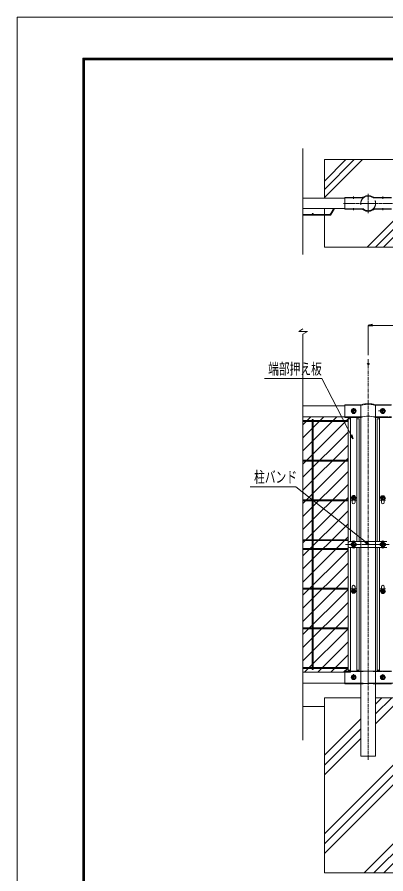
# Model space of a CAD drawing. Units: millimetres, scale not verified. Extents: x -3338 to 3345, y -2362 to 2363.
# Drawn here: x -3338 to -2075, y -572 to 2363 of the extents above; entities that cross this region are included whole.
import ezdxf
from ezdxf.enums import TextEntityAlignment as Align

# ---------------------------------------------------------------- set-up
doc = ezdxf.new("R2010")
doc.units = ezdxf.units.MM
doc.header["$LTSCALE"] = 10
doc.header["$PDMODE"] = 32
doc.header["$PDSIZE"] = 5
for name, pattern in [('DASHED', [7.5, 6, -1.5]), ('USER1', [2, 1.25, -0.25, 0.25, -0.25]), ('USER2', [0.375, 0.25, -0.125]), ('USER3', [1.125, 0.75, -0.125, 0.125, -0.125])]:
    doc.linetypes.add(name, pattern=pattern)
for name, color, linetype, lineweight in [('0-0_寸法', 7, 'Continuous', 13), ('0-1_基礎', 7, 'Continuous', 13), ('0-2_柱', 7, 'Continuous', 13), ('0-4_胴縁', 7, 'Continuous', 13), ('0-5_継手', 7, 'Continuous', 13), ('0-6_0', 7, 'Continuous', 13), ('0-8_押え板', 6, 'Continuous', 13), ('0-A_バンド', 4, 'Continuous', 13), ('0-B_WM', 30, 'Continuous', 13), ('0-C_BN', 4, 'Continuous', 25), ('0-D_マット', 92, 'Continuous', 9)]:
    doc.layers.add(name, color=color, linetype=linetype, lineweight=lineweight)
doc.layers.add('0-7_DEFPOINTS', color=7, linetype='Continuous')
doc.styles.add('ＭＳ ゴシック', font='')
doc.styles.get('ＭＳ ゴシック').set_extended_font_data('MS Gothic')

# ---------------------------------------------------------------- blocks, each defined once
blk = doc.blocks.new('_Open')
at = {"layer": '0-6_0', "lineweight": 25}
blk.add_line((-10, 1.667), (0, 0), dxfattribs=at)
blk.add_lwpolyline([(-10, -1.667), (0, 0), (-10, 0)], dxfattribs=at)

msp = doc.modelspace()

# ---------------------------------------------------------------- linework, layer by layer
at = {"layer": '0-0_寸法'}
for p, q in [((-2372.64, 1286.17), (-2358.94, 1294.77)), ((-2135.13, 1204.81), (-2135.13, 1306.82)), ((-2120.13, 1306.82), (-150.13, 1306.82)), ((-2372.64, 1286.17), (-2343.42, 1286.17)), ((-2358.94, 1276.45), (-2343.42, 1286.17))]:
    msp.add_line(p, q, dxfattribs=at)
at = {"layer": '0-0_寸法', "linetype": 'USER1'}
msp.add_line((-2135.13, -181.45), (-2135.13, 1190.79), dxfattribs=at)
at = {"layer": '0-0_寸法'}
for points in [[(-2490.16, 1124.52), (-2294.35, 1124.52), (-2188.31, 919.85)], [(-2538.96, 753.97), (-2382.52, 753.97), (-2133.98, 557.61)]]:
    msp.add_lwpolyline(points, dxfattribs=at)
at = {"layer": '0-1_基礎'}
for p, q in [((-2285.13, 1800.96), (-2211.47, 1874.62)), ((-2285.13, 1772.68), (-2183.18, 1874.62)), ((-2285.13, 1744.39), (-2154.9, 1874.62)), ((-2138.99, 1574.62), (-2006.49, 1707.12)), ((-2110.71, 1574.62), (-1985.13, 1700.2)), ((-2082.42, 1574.62), (-1985.13, 1671.92)), ((-2285.13, 31.24), (-2285.13, -568.76)), ((-2160.53, 31.24), (-2285.13, 31.24)), ((-2285.13, 31.24), (-2285.13, -568.76)), ((-2160.53, 31.24), (-2285.13, 31.24)), ((-2160.53, 31.24), (-2225.13, 31.24)), ((-2045.13, 31.24), (-2109.73, 31.24)), ((-1985.13, 31.24), (-2109.73, 31.24)), ((-1985.13, 31.24), (-2109.73, 31.24)), ((-2109.73, -57.52), (-2020.97, 31.24)), ((-2109.73, -23.84), (-2054.64, 31.24)), ((-2109.73, 9.83), (-2088.32, 31.24)), ((-2285.13, 1.24), (-2358.94, 1.24)), ((-2285.13, -165.57), (-2160.53, -40.97)), ((-2285.13, -199.24), (-2160.53, -74.64)), ((-2285.13, -232.92), (-2160.53, -108.32)), ((-2285.13, -434.97), (-1985.13, -134.97)), ((-2285.13, -468.65), (-1985.13, -168.65)), ((-2285.13, -502.32), (-1985.13, -202.32)), ((-2149.5, -568.76), (-1985.13, -404.38)), ((-2115.83, -568.76), (-1985.13, -438.06)), ((-2082.15, -568.76), (-1985.13, -471.73)), ((-2045.13, -568.76), (-2225.13, -568.76))]:
    msp.add_line(p, q, dxfattribs=at)
for points in [[(-1985.13, 1742.12), (-1985.13, 1874.62), (-2285.13, 1874.62), (-2285.13, 1742.12)], [(-2285.13, 1707.12), (-2285.13, 1574.62), (-1985.13, 1574.62), (-1985.13, 1707.12)], [(-1985.13, 31.24), (-1985.13, -568.76), (-2285.13, -568.76)], [(-1985.13, 31.24), (-1985.13, -568.76), (-2285.13, -568.76)]]:
    msp.add_lwpolyline(points, dxfattribs=at)
at = {"layer": '0-2_柱'}
for p, q in [((-2160.53, 1031.24), (-2160.53, 566.25)), ((-2109.73, 1031.24), (-2109.73, 566.25)), ((-2160.53, 546.25), (-2160.53, -168.76)), ((-2109.73, 546.25), (-2109.73, -168.76)), ((-2109.73, -168.76), (-2160.53, -168.76))]:
    msp.add_line(p, q, dxfattribs=at)
at = {"layer": '0-4_胴縁'}
for p, q in [((-2358.94, 1912.64), (-2358.94, 1549.02)), ((-2215.13, 1742.12), (-2358.94, 1742.12)), ((-2217.63, 1742.12), (-2358.94, 1742.12)), ((-2215.13, 1707.12), (-2358.94, 1707.12)), ((-2217.63, 1707.12), (-2358.94, 1707.12)), ((-2358.94, 1276.45), (-2358.94, -113.83)), ((-2358.94, 1031.24), (-2215.13, 1031.24)), ((-2358.94, 993.24), (-2215.13, 993.24)), ((-2358.94, 119.24), (-2215.13, 119.24)), ((-2358.94, 81.24), (-2215.13, 81.24)), ((-2135.13, 81.24), (-135.13, 81.24))]:
    msp.add_line(p, q, dxfattribs=at)
at = {"layer": '0-5_継手', "linetype": 'USER2'}
for p, q in [((-2152.99, 1743.37), (-2215.13, 1743.37)), ((-2117.26, 1743.37), (-2055.13, 1743.37)), ((-2152.99, 1705.87), (-2215.13, 1705.87)), ((-2117.26, 1705.87), (-2055.13, 1705.87)), ((-2215.13, 1033.04), (-2159.02, 1033.04)), ((-2111.23, 1033.04), (-2055.13, 1033.04)), ((-2215.13, 993.24), (-2153.95, 993.24)), ((-2116.3, 993.24), (-2055.13, 993.24)), ((-2215.13, 121.04), (-2152.1, 121.04)), ((-2118.15, 121.04), (-2055.13, 121.04)), ((-2215.13, 81.24), (-2152.1, 81.24)), ((-2118.15, 81.24), (-2055.13, 81.24))]:
    msp.add_line(p, q, dxfattribs=at)
at = {"layer": '0-5_継手'}
for p, q in [((-2191.13, 1744.97), (-2191.13, 1743.37)), ((-2179.13, 1744.97), (-2179.13, 1743.37)), ((-2111.53, 1744.97), (-2055.13, 1744.97)), ((-2091.13, 1744.97), (-2091.13, 1743.37)), ((-2079.13, 1744.97), (-2079.13, 1743.37)), ((-2158.72, 1704.27), (-2215.13, 1704.27)), ((-2191.13, 1704.27), (-2191.13, 1705.87)), ((-2179.13, 1704.27), (-2179.13, 1705.87)), ((-2111.53, 1704.27), (-2055.13, 1704.27)), ((-2091.13, 1704.27), (-2091.13, 1705.87)), ((-2079.13, 1704.27), (-2079.13, 1705.87)), ((-2215.13, 1034.64), (-2159.55, 1034.64)), ((-2215.13, 1034.64), (-2215.13, 991.64)), ((-2110.7, 1034.64), (-2055.13, 1034.64)), ((-2215.13, 991.64), (-2159.29, 991.64)), ((-2110.96, 991.64), (-2055.13, 991.64)), ((-2215.13, 122.64), (-2153.7, 122.64)), ((-2215.13, 122.64), (-2215.13, 79.64)), ((-2152.34, 121.89), (-2117.91, 121.89)), ((-2116.55, 122.64), (-2055.13, 122.64)), ((-2215.13, 79.64), (-2153.7, 79.64)), ((-2152.34, 80.39), (-2117.91, 80.39)), ((-2116.55, 79.64), (-2055.13, 79.64))]:
    msp.add_line(p, q, dxfattribs=at)
at = {"layer": '0-5_継手', "linetype": 'USER3'}
for p, q in [((-2185.13, 1748.16), (-2185.13, 1739.83)), ((-2135.13, 1757.59), (-2135.13, 1691.65)), ((-2085.13, 1748.16), (-2085.13, 1739.83)), ((-2219.4, 1724.62), (-2051.32, 1724.62)), ((-2185.13, 1701.08), (-2185.13, 1709.4)), ((-2085.13, 1701.08), (-2085.13, 1709.4)), ((-2175.13, 1013.64), (-2195.13, 1013.64)), ((-2185.13, 1023.64), (-2185.13, 1003.64)), ((-2100.12, 1013.64), (-2075.13, 1013.64)), ((-2085.13, 1023.64), (-2085.13, 1003.64)), ((-2135.13, 124.7), (-2135.13, 77.31)), ((-2185.13, 111.64), (-2185.13, 91.64)), ((-2085.13, 111.64), (-2085.13, 91.64))]:
    msp.add_line(p, q, dxfattribs=at)
at = {"layer": '0-5_継手'}
msp.add_lwpolyline([(-2158.72, 1744.97), (-2215.13, 1744.97), (-2215.13, 1704.27)], dxfattribs=at)
at = {"layer": '0-5_継手', "linetype": 'DASHED'}
msp.add_circle((-2135.13, 1724.62), 25.4, dxfattribs=at)
at = {"layer": '0-5_継手'}
for centre in [(-2185.13, 1013.64), (-2085.13, 1013.64), (-2185.13, 101.64), (-2085.13, 101.64)]:
    msp.add_circle(centre, 6, dxfattribs=at)
for centre, radius, start, end in [((-2158.72, 1759.97), 15, 270, 303.71955), ((-2135.13, 1724.62), 27.5, 56.28045, 123.71955), ((-2111.53, 1759.97), 15, 236.28045, 270), ((-2158.72, 1689.27), 15, 56.28045, 90), ((-2111.53, 1689.27), 15, 90, 123.71955), ((-2135.13, 1724.62), 27.5, 236.28045, 303.71955), ((-2159.55, 1036.24), 1.6, 270, 288.5978), ((-2135.13, 963.64), 75, 71.4022, 108.5978), ((-2110.7, 1036.24), 1.6, 251.4022, 270), ((-2135.13, 920.64), 75, 71.4022, 108.5978), ((-2153.7, 121.04), 1.6, 0, 90), ((-2116.55, 121.04), 1.6, 90, 180), ((-2153.7, 81.24), 1.6, 270, 0), ((-2116.55, 81.24), 1.6, 180, 270)]:
    msp.add_arc(centre, radius, start, end, dxfattribs=at)
at = {"layer": '0-5_継手', "linetype": 'USER2'}
for centre, radius, start, end in [((-2135.13, 1724.62), 25.9, 46.38059, 133.61941), ((-2135.13, 1724.62), 25.9, 226.38059, 313.61941), ((-2135.13, 963.64), 73.4, 70.99745, 109.00255)]:
    msp.add_arc(centre, radius, start, end, dxfattribs=at)
at = {"layer": '0-6_0', "color": 3}
msp.add_lwpolyline([(-3337.87, 2362.56), (3344.63, 2362.56), (3344.63, -2362.44), (-3337.87, -2362.44)], close=True, dxfattribs=at)
at = {"layer": '0-6_0'}
for points in [[(-3112.87, 2221.94), (3119.63, 2221.94), (3119.63, -2221.81), (-3112.87, -2221.81)], [(-3111.47, 2220.53), (3118.22, 2220.53), (3118.22, -2220.41), (-3111.47, -2220.41)], [(-3110.06, 2219.12), (3116.81, 2219.12), (3116.81, -2219), (-3110.06, -2219)], [(-3108.66, 2217.72), (3115.41, 2217.72), (3115.41, -2217.59), (-3108.66, -2217.59)], [(-3107.25, 2216.31), (3114, 2216.31), (3114, -2216.19), (-3107.25, -2216.19)]]:
    msp.add_lwpolyline(points, close=True, dxfattribs=at)
at = {"layer": '0-7_DEFPOINTS'}
msp.add_point((-2135.13, 1174.81), dxfattribs=at)
at = {"layer": '0-8_押え板'}
for p, q in [((-2204.22, 986.24), (-2204.22, 126.25)), ((-2196.22, 986.24), (-2204.22, 986.24)), ((-2204.22, 986.24), (-2204.22, 126.25)), ((-2196.22, 986.24), (-2204.22, 986.24)), ((-2196.22, 993.24), (-2196.22, 566.25)), ((-2196.22, 993.24), (-2196.22, 566.25)), ((-2174.22, 993.24), (-2174.22, 566.25)), ((-2174.22, 993.24), (-2174.22, 566.25)), ((-2166.22, 986.24), (-2174.22, 986.24)), ((-2166.22, 986.24), (-2174.22, 986.24)), ((-2166.22, 986.24), (-2166.22, 566.25)), ((-2166.22, 986.24), (-2166.22, 566.25)), ((-2104.03, 986.24), (-2104.03, 566.25)), ((-2104.03, 986.24), (-2096.03, 986.24)), ((-2096.03, 993.24), (-2096.03, 566.25)), ((-2190.22, 715.75), (-2190.22, 700.75)), ((-2190.22, 715.75), (-2190.22, 700.75)), ((-2180.22, 715.75), (-2180.22, 700.75)), ((-2180.22, 715.75), (-2180.22, 700.75)), ((-2090.03, 715.75), (-2090.03, 700.75)), ((-2080.03, 715.75), (-2080.03, 700.75)), ((-2190.13, 563.75), (-2190.13, 548.75)), ((-2190.13, 563.75), (-2190.13, 548.75)), ((-2180.13, 563.75), (-2180.13, 548.75)), ((-2180.13, 563.75), (-2180.13, 548.75)), ((-2090.13, 563.75), (-2090.13, 548.75)), ((-2080.13, 563.75), (-2080.13, 548.75)), ((-2196.22, 546.25), (-2196.22, 122.64)), ((-2196.22, 546.25), (-2196.22, 122.64)), ((-2174.22, 546.25), (-2174.22, 122.64)), ((-2174.22, 546.25), (-2174.22, 122.64)), ((-2166.22, 546.25), (-2166.22, 126.25)), ((-2166.22, 546.25), (-2166.22, 126.25)), ((-2104.03, 546.25), (-2104.03, 126.25)), ((-2096.03, 546.25), (-2096.03, 122.64)), ((-2190.22, 411.75), (-2190.22, 396.75)), ((-2190.22, 411.75), (-2190.22, 396.75)), ((-2180.22, 411.75), (-2180.22, 396.75)), ((-2180.22, 411.75), (-2180.22, 396.75)), ((-2090.03, 411.75), (-2090.03, 396.75)), ((-2080.03, 411.75), (-2080.03, 396.75)), ((-2196.22, 126.25), (-2204.22, 126.25)), ((-2196.22, 126.25), (-2204.22, 126.25)), ((-2166.22, 126.25), (-2174.22, 126.25)), ((-2166.22, 126.25), (-2174.22, 126.25)), ((-2104.03, 126.25), (-2096.03, 126.25))]:
    msp.add_line(p, q, dxfattribs=at)
at = {"layer": '0-8_押え板', "linetype": 'USER3'}
for p, q in [((-2176.22, 708.25), (-2194.22, 708.25)), ((-2176.22, 708.25), (-2194.22, 708.25)), ((-2094.03, 708.25), (-2076.03, 708.25)), ((-2094.13, 556.25), (-2076.13, 556.25)), ((-2176.22, 404.25), (-2194.22, 404.25)), ((-2176.22, 404.25), (-2194.22, 404.25)), ((-2094.03, 404.25), (-2076.03, 404.25))]:
    msp.add_line(p, q, dxfattribs=at)
at = {"layer": '0-8_押え板'}
for centre in [(-2185.13, 396.51), (-2185.13, 396.51), (-2085.12, 396.51)]:
    msp.add_circle(centre, 4, dxfattribs=at)
for centre, start, end in [((-2185.22, 715.75), 0, 180), ((-2185.22, 715.75), 0, 180), ((-2085.03, 715.75), 0, 180), ((-2185.22, 700.75), 180, 0), ((-2185.22, 700.75), 180, 0), ((-2085.03, 700.75), 180, 0), ((-2185.13, 563.75), 0, 180), ((-2185.13, 563.75), 0, 180), ((-2085.13, 563.75), 0, 180), ((-2185.13, 548.75), 180, 0), ((-2185.13, 548.75), 180, 0), ((-2085.13, 548.75), 180, 0), ((-2185.22, 411.75), 0, 180), ((-2185.22, 411.75), 0, 180), ((-2085.03, 411.75), 0, 180), ((-2185.22, 396.75), 180, 0), ((-2185.22, 396.75), 180, 0), ((-2085.03, 396.75), 180, 0)]:
    msp.add_arc(centre, 5, start, end, dxfattribs=at)
at = {"layer": '0-A_バンド'}
for p, q in [((-2204.13, 561.25), (-2204.13, 551.25)), ((-2199.13, 566.25), (-2071.13, 566.25)), ((-2180.13, 561.25), (-2190.13, 561.25)), ((-2160.14, 546.25), (-2160.14, 566.25)), ((-2110.11, 546.25), (-2110.11, 566.25)), ((-2090.13, 561.25), (-2080.13, 561.25)), ((-2199.13, 546.25), (-2071.13, 546.25)), ((-2180.13, 551.25), (-2190.13, 551.25)), ((-2090.13, 551.25), (-2080.13, 551.25))]:
    msp.add_line(p, q, dxfattribs=at)
at = {"layer": '0-A_バンド', "linetype": 'USER3'}
for p, q in [((-2185.13, 564.25), (-2185.13, 548.25)), ((-2135.13, 569.37), (-2135.13, 542.55)), ((-2085.13, 564.25), (-2085.13, 548.25)), ((-2212.61, 556.25), (-2063.39, 556.25))]:
    msp.add_line(p, q, dxfattribs=at)
at = {"layer": '0-A_バンド'}
for centre, start, end in [((-2199.13, 561.25), 90, 180), ((-2190.13, 556.25), 90, 270), ((-2180.13, 556.25), 270, 90), ((-2090.13, 556.25), 90, 270), ((-2080.13, 556.25), 270, 90), ((-2199.13, 551.25), 180, 270)]:
    msp.add_arc(centre, 5, start, end, dxfattribs=at)
at = {"layer": '0-B_WM'}
for p, q in [((-2254.37, 1707.12), (-2264.65, 1688.76)), ((-2250.7, 1707.12), (-2261.86, 1687.19)), ((-2267.44, 1687.12), (-2358.94, 1687.12)), ((-2267.44, 1683.92), (-2358.94, 1683.92)), ((-2204.22, 980.84), (-2358.94, 980.84)), ((-2204.22, 977.64), (-2358.94, 977.64)), ((-2326.72, 128.24), (-2326.72, 984.24)), ((-2326.72, 984.24), (-2323.52, 984.24)), ((-2326.72, 128.24), (-2326.72, 984.24)), ((-2326.72, 984.24), (-2323.52, 984.24)), ((-2323.52, 128.24), (-2323.52, 984.24)), ((-2323.52, 128.24), (-2323.52, 984.24)), ((-2204.22, 844.84), (-2358.94, 844.84)), ((-2204.22, 841.64), (-2358.94, 841.64)), ((-2204.22, 708.84), (-2358.94, 708.84)), ((-2204.22, 705.64), (-2358.94, 705.64)), ((-2204.22, 572.84), (-2358.94, 572.84)), ((-2204.22, 569.64), (-2358.94, 569.64)), ((-2204.22, 542.84), (-2358.94, 542.84)), ((-2204.22, 539.64), (-2358.94, 539.64)), ((-2204.22, 406.84), (-2358.94, 406.84)), ((-2204.22, 403.64), (-2358.94, 403.64)), ((-2204.22, 270.84), (-2358.94, 270.84)), ((-2204.22, 267.64), (-2358.94, 267.64)), ((-2204.22, 134.84), (-2358.94, 134.84)), ((-2204.22, 134.84), (-2358.94, 134.84)), ((-2204.22, 131.64), (-2358.94, 131.64)), ((-2204.22, 131.64), (-2358.94, 131.64)), ((-2204.22, 131.64), (-2358.94, 131.64)), ((-2323.52, 128.24), (-2326.72, 128.24)), ((-2323.52, 128.24), (-2326.72, 128.24))]:
    msp.add_line(p, q, dxfattribs=at)
msp.add_circle((-2325.13, 1688.72), 1.6, dxfattribs=at)
for radius in [3.2, 6.4]:
    msp.add_arc((-2267.44, 1690.32), radius, 270, 330.7642, dxfattribs=at)
at = {"layer": '0-C_BN'}
for p, q in [((-2192.88, 1013.64), (-2188.83, 1020.64)), ((-2192.88, 1013.64), (-2188.83, 1006.64)), ((-2180.13, 1013.64), (-2190.13, 1013.64)), ((-2188.83, 1020.64), (-2181.42, 1020.64)), ((-2188.83, 1006.64), (-2181.42, 1006.64)), ((-2185.13, 1008.64), (-2185.13, 1018.64)), ((-2177.38, 1013.64), (-2181.42, 1020.64)), ((-2177.38, 1013.64), (-2181.42, 1006.64)), ((-2092.88, 1013.64), (-2088.83, 1020.64)), ((-2092.88, 1013.64), (-2088.83, 1006.64)), ((-2080.13, 1013.64), (-2090.13, 1013.64)), ((-2088.83, 1020.64), (-2081.42, 1020.64)), ((-2088.83, 1006.64), (-2081.42, 1006.64)), ((-2085.13, 1008.64), (-2085.13, 1018.64)), ((-2077.38, 1013.64), (-2081.42, 1020.64)), ((-2077.38, 1013.64), (-2081.42, 1006.64)), ((-2192.88, 715.98), (-2188.84, 722.98)), ((-2192.88, 715.98), (-2188.84, 722.98)), ((-2192.88, 715.98), (-2188.84, 708.98)), ((-2192.88, 715.98), (-2188.84, 708.98)), ((-2181.42, 722.98), (-2188.84, 722.98)), ((-2181.42, 722.98), (-2188.84, 722.98)), ((-2181.42, 708.98), (-2188.84, 708.98)), ((-2181.42, 708.98), (-2188.84, 708.98)), ((-2177.38, 715.98), (-2181.42, 722.98)), ((-2177.38, 715.98), (-2181.42, 722.98)), ((-2177.38, 715.98), (-2181.42, 708.98)), ((-2177.38, 715.98), (-2181.42, 708.98)), ((-2092.87, 715.98), (-2088.83, 722.98)), ((-2092.87, 715.98), (-2088.83, 722.98)), ((-2092.87, 715.98), (-2088.83, 708.98)), ((-2088.83, 722.98), (-2081.41, 722.98)), ((-2088.83, 722.98), (-2081.41, 722.98)), ((-2088.83, 708.98), (-2081.41, 708.98)), ((-2077.37, 715.98), (-2081.41, 722.98)), ((-2077.37, 715.98), (-2081.41, 722.98)), ((-2077.37, 715.98), (-2081.41, 708.98)), ((-2077.37, 715.98), (-2081.41, 708.98)), ((-2192.88, 556.25), (-2188.83, 563.25)), ((-2192.88, 556.25), (-2188.83, 563.25)), ((-2181.42, 563.25), (-2188.83, 563.25)), ((-2181.42, 563.25), (-2188.83, 563.25)), ((-2177.38, 556.25), (-2181.42, 563.25)), ((-2177.38, 556.25), (-2181.42, 563.25)), ((-2092.88, 556.25), (-2088.83, 563.25)), ((-2088.83, 563.25), (-2081.42, 563.25)), ((-2077.38, 556.25), (-2081.42, 563.25)), ((-2192.88, 556.25), (-2188.83, 549.25)), ((-2192.88, 556.25), (-2188.83, 549.25)), ((-2181.42, 549.25), (-2188.83, 549.25)), ((-2181.42, 549.25), (-2188.83, 549.25)), ((-2177.38, 556.25), (-2181.42, 549.25)), ((-2177.38, 556.25), (-2181.42, 549.25)), ((-2092.88, 556.25), (-2088.83, 549.25)), ((-2088.83, 549.25), (-2081.42, 549.25)), ((-2077.38, 556.25), (-2081.42, 549.25)), ((-2192.88, 396.51), (-2188.84, 403.51)), ((-2192.88, 396.51), (-2188.84, 403.51)), ((-2192.88, 396.51), (-2188.84, 389.51)), ((-2192.88, 396.51), (-2188.84, 389.51)), ((-2181.42, 403.51), (-2188.84, 403.51)), ((-2181.42, 403.51), (-2188.84, 403.51)), ((-2181.42, 389.51), (-2188.84, 389.51)), ((-2181.42, 389.51), (-2188.84, 389.51)), ((-2177.38, 396.51), (-2181.42, 403.51)), ((-2177.38, 396.51), (-2181.42, 403.51)), ((-2177.38, 396.51), (-2181.42, 389.51)), ((-2177.38, 396.51), (-2181.42, 389.51)), ((-2092.87, 396.51), (-2088.83, 403.51)), ((-2092.87, 396.51), (-2088.83, 389.51)), ((-2092.87, 396.51), (-2088.83, 389.51)), ((-2088.83, 403.51), (-2081.41, 403.51)), ((-2088.83, 389.51), (-2081.41, 389.51)), ((-2088.83, 389.51), (-2081.41, 389.51)), ((-2077.37, 396.51), (-2081.41, 403.51)), ((-2077.37, 396.51), (-2081.41, 403.51)), ((-2077.37, 396.51), (-2081.41, 389.51)), ((-2077.37, 396.51), (-2081.41, 389.51)), ((-2192.88, 101.64), (-2188.83, 108.64)), ((-2192.88, 101.64), (-2188.83, 94.64)), ((-2180.13, 101.64), (-2190.13, 101.64)), ((-2188.83, 108.64), (-2181.42, 108.64)), ((-2188.83, 94.64), (-2181.42, 94.64)), ((-2185.13, 96.64), (-2185.13, 106.64)), ((-2177.38, 101.64), (-2181.42, 108.64)), ((-2177.38, 101.64), (-2181.42, 94.64)), ((-2092.88, 101.64), (-2088.83, 108.64)), ((-2092.88, 101.64), (-2088.83, 94.64)), ((-2080.13, 101.64), (-2090.13, 101.64)), ((-2088.83, 108.64), (-2081.42, 108.64)), ((-2088.83, 94.64), (-2081.42, 94.64)), ((-2085.13, 96.64), (-2085.13, 106.64)), ((-2077.38, 101.64), (-2081.42, 108.64)), ((-2077.38, 101.64), (-2081.42, 94.64))]:
    msp.add_line(p, q, dxfattribs=at)
at = {"layer": '0-C_BN', "color": 1}
for p, q in [((-2190.13, 715.98), (-2180.13, 715.98)), ((-2190.13, 715.98), (-2180.13, 715.98)), ((-2185.13, 710.98), (-2185.13, 720.98)), ((-2185.13, 710.98), (-2185.13, 720.98)), ((-2080.12, 715.98), (-2090.12, 715.98)), ((-2085.12, 710.98), (-2085.12, 720.98)), ((-2185.13, 551.25), (-2185.13, 561.25)), ((-2185.13, 551.25), (-2185.13, 561.25)), ((-2085.13, 551.25), (-2085.13, 561.25)), ((-2190.13, 556.25), (-2180.13, 556.25)), ((-2190.13, 556.25), (-2180.13, 556.25)), ((-2080.13, 556.25), (-2090.13, 556.25)), ((-2190.13, 396.51), (-2180.13, 396.51)), ((-2190.13, 396.51), (-2180.13, 396.51)), ((-2185.13, 401.51), (-2185.13, 391.51)), ((-2185.13, 401.51), (-2185.13, 391.51)), ((-2080.12, 396.51), (-2090.12, 396.51)), ((-2085.12, 401.51), (-2085.12, 391.51))]:
    msp.add_line(p, q, dxfattribs=at)
at = {"layer": '0-C_BN'}
for points in [[(-2092.87, 715.98), (-2088.83, 708.98), (-2081.41, 708.98)], [(-2092.87, 396.51), (-2088.83, 403.51), (-2081.41, 403.51)]]:
    msp.add_lwpolyline(points, dxfattribs=at)
at = {"layer": '0-C_BN', "lineweight": 13}
for centre in [(-2185.13, 1013.64), (-2085.13, 1013.64), (-2185.13, 101.64), (-2085.13, 101.64)]:
    msp.add_circle(centre, 8, dxfattribs=at)
at = {"layer": '0-C_BN'}
for centre in [(-2185.13, 1013.64), (-2085.13, 1013.64), (-2185.13, 715.98), (-2185.13, 715.98), (-2085.12, 715.98), (-2085.12, 715.98), (-2185.13, 556.25), (-2185.13, 556.25), (-2085.13, 556.25), (-2185.13, 396.51), (-2185.13, 396.51), (-2085.12, 396.51), (-2085.12, 396.51), (-2185.13, 101.64), (-2085.13, 101.64)]:
    msp.add_circle(centre, 6.71, dxfattribs=at)
at = {"layer": '0-D_マット'}
for p, q in [((-2358.94, 966.38), (-2332.07, 993.24)), ((-2358.94, 921.48), (-2287.17, 993.24)), ((-2358.94, 876.58), (-2242.27, 993.24)), ((-2358.94, 831.68), (-2197.37, 993.24)), ((-2358.94, 786.78), (-2204.22, 941.49)), ((-2358.94, 741.88), (-2204.22, 896.59)), ((-2358.94, 696.97), (-2204.22, 851.69)), ((-2358.94, 652.07), (-2204.22, 806.79)), ((-2358.94, 607.17), (-2204.22, 761.88)), ((-2358.94, 562.27), (-2204.22, 716.98)), ((-2358.94, 517.37), (-2204.22, 672.08)), ((-2358.94, 472.47), (-2204.22, 627.18)), ((-2358.94, 427.57), (-2204.22, 582.28)), ((-2358.94, 382.67), (-2204.22, 537.38)), ((-2358.94, 337.76), (-2204.22, 492.48)), ((-2358.94, 292.86), (-2204.22, 447.58)), ((-2358.94, 247.96), (-2204.22, 402.67)), ((-2358.94, 203.06), (-2204.22, 357.77)), ((-2358.94, 158.16), (-2204.22, 312.87)), ((-2352.95, 119.24), (-2204.22, 267.97)), ((-2308.05, 119.24), (-2204.22, 223.07)), ((-2263.15, 119.24), (-2204.22, 178.17)), ((-2219.5, 119.24), (-2205.47, 133.27)), ((-2218.25, 119.24), (-2204.22, 133.27))]:
    msp.add_line(p, q, dxfattribs=at)
msp.add_lwpolyline([(-2358.94, 993.24), (-2196.22, 993.24), (-2196.22, 986.24), (-2204.22, 986.24), (-2204.22, 126.25), (-2196.22, 126.25), (-2196.12, 119.24), (-2358.94, 119.24)], dxfattribs=at)

# ---------------------------------------------------------------- block references
at = {"layer": '0-0_寸法', "xscale": 1.5, "yscale": 1.5}
for p, rotation in [((-2135.13, 1306.82), 180), ((-2187.61, 918.53), 297.72054), ((-2132.8, 556.68), 321.85807)]:
    msp.add_blockref('_Open', p, dxfattribs=dict(at, rotation=rotation))

# ---------------------------------------------------------------- texts
at = {"layer": '0-0_寸法', "style": 'ＭＳ ゴシック', "width": 0.7}
for s, p in [('端部押え板', (-2477.85, 1127.12)), ('柱バンド', (-2526.02, 756.56))]:
    msp.add_text(s, height=38.49, dxfattribs=at).set_placement(p, align=Align.BOTTOM_LEFT)

doc.saveas('drawing.dxf')
